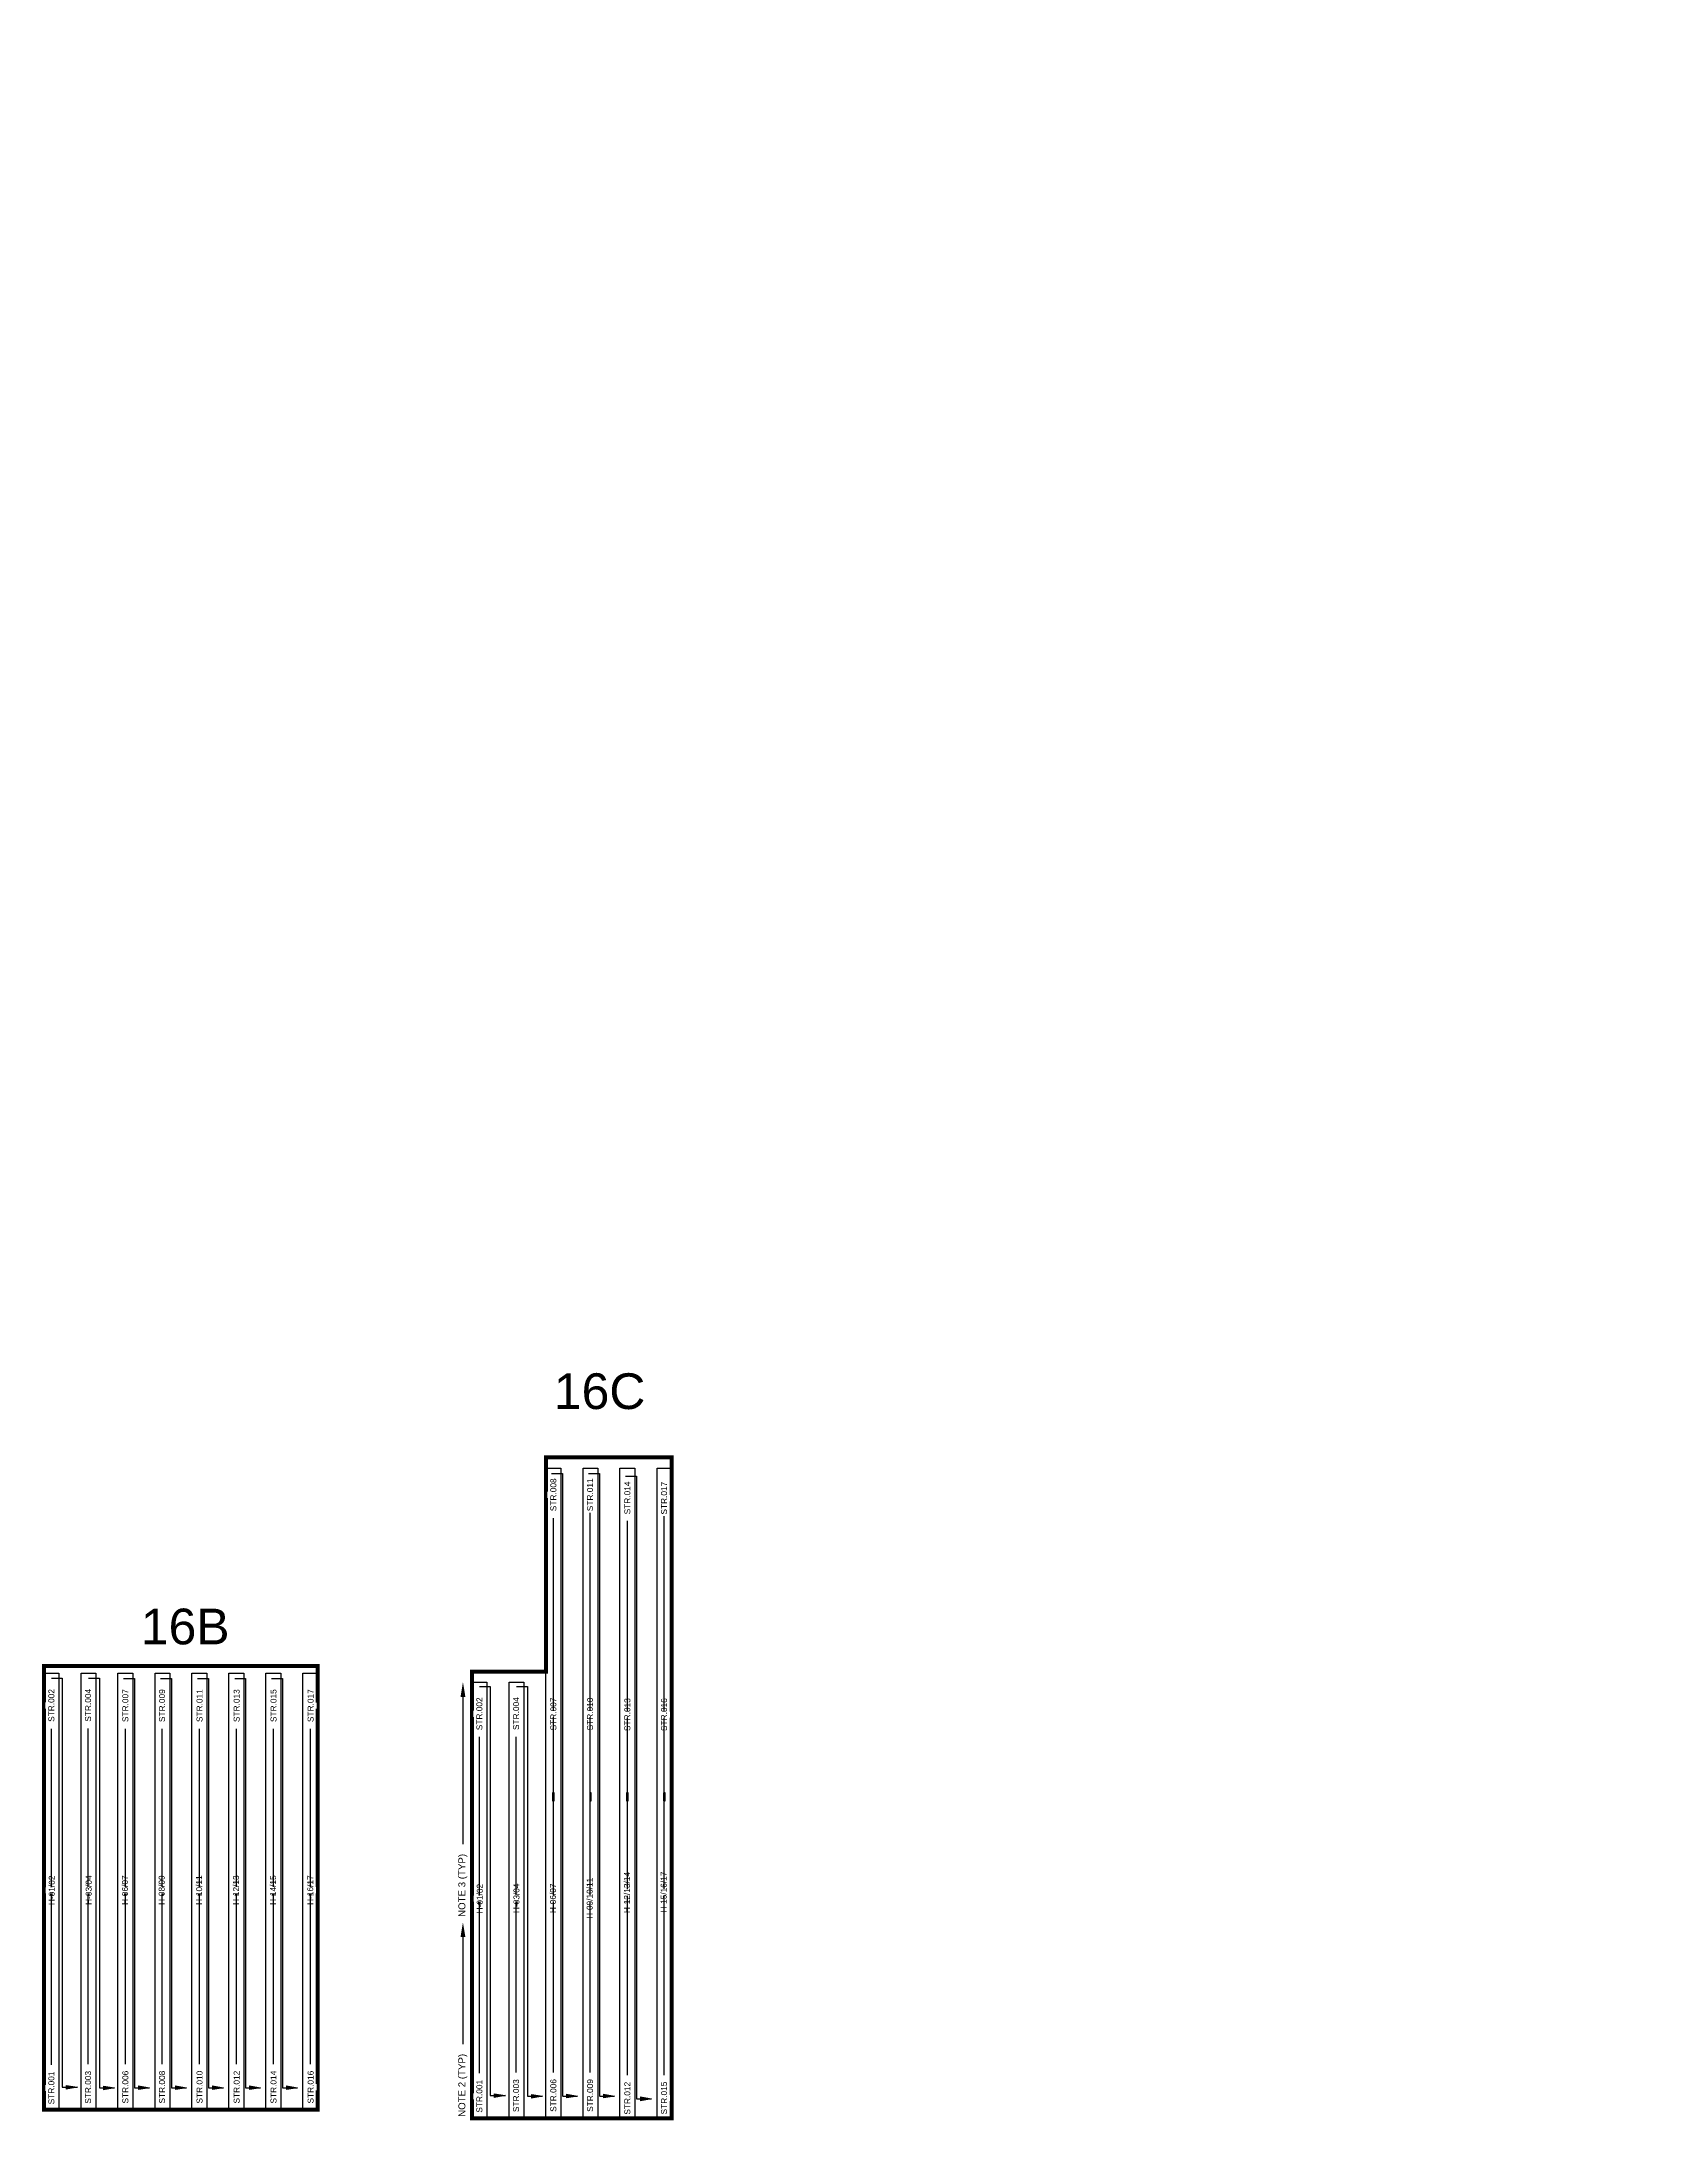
# Model space of a CAD drawing. Header units: feet. Extents: x -3 to 4075, y -14 to 63730.
# Drawn here: x 2394 to 3201, y 1887 to 2946 of the extents above; entities that cross this region are included whole.
import ezdxf
from ezdxf import colors
from ezdxf.entities.mleader import LeaderData, LeaderLine
from ezdxf.math import Vec2, Vec3

# ---------------------------------------------------------------- set-up
doc = ezdxf.new("R2010")
doc.units = ezdxf.units.FT
doc.header["$MEASUREMENT"] = 0
for name, color, linetype in [('E-TEXT', 7, 'Continuous'), ('G-ANNO-TEXT', 1, 'Continuous'), ('JINKO', 210, 'Continuous'), ('PV-LBD ARCHETYPES', 7, 'Continuous'), ('PVcase PV Modules (detailed)', 142, 'Continuous'), ('PVcase PV Modules (optimised)', 142, 'Continuous')]:
    doc.layers.add(name, color=color, linetype=linetype)
doc.styles.add('NEI-A', font='arial.ttf')

# ---------------------------------------------------------------- blocks, each defined once
blk = doc.blocks.new('1P58@52DEG F TR ID3 PVBlock')
at = {"layer": 'PVcase PV Modules (detailed)', "color": 0}
blk.add_polyline3d([(-4.10355, -111.909, 0), (-3.35745, -111.909, 0), (-3.35745, -107.909, 0), (-4.10355, -107.909, 0)], close=True, dxfattribs=at)
blk.add_polyline3d([(-3.543975, -110.095525, 0), (-3.543975, -109.722475, 0), (-3.7305, -109.909, 0), (-3.917025, -109.722475, 0), (-3.917025, -110.095525, 0)], dxfattribs=at)
at = {"layer": 'PVcase PV Modules (optimised)', "color": 0}
for points in [[(0, 0, 0), (0, -219.818, 0), (-7.461, -219.818, 0), (-7.461, 0, 0)], [(-4.10355, -111.909, 0), (-3.35745, -111.909, 0), (-3.35745, -107.909, 0), (-4.10355, -107.909, 0)]]:
    blk.add_polyline3d(points, close=True, dxfattribs=at)
blk.add_polyline3d([(-3.543975, -110.095525, 0), (-3.543975, -109.722475, 0), (-3.7305, -109.909, 0), (-3.917025, -109.722475, 0), (-3.917025, -110.095525, 0)], dxfattribs=at)
blk = doc.blocks.new('1P87@52DEG F TR ID3 PVBlock')
at = {"layer": 'PVcase PV Modules (detailed)', "color": 0}
blk.add_polyline3d([(-4.10355, -167.724, 0), (-3.35745, -167.724, 0), (-3.35745, -163.724, 0), (-4.10355, -163.724, 0)], close=True, dxfattribs=at)
blk.add_polyline3d([(-3.543975, -165.910525, 0), (-3.543975, -165.537475, 0), (-3.7305, -165.724, 0), (-3.917025, -165.537475, 0), (-3.917025, -165.910525, 0)], dxfattribs=at)
at = {"layer": 'PVcase PV Modules (optimised)', "color": 0}
for points in [[(0, 0, 0), (0, -327.727, 0), (-7.461, -327.727, 0), (-7.461, 0, 0)], [(-4.10355, -167.724, 0), (-3.35745, -167.724, 0), (-3.35745, -163.724, 0), (-4.10355, -163.724, 0)]]:
    blk.add_polyline3d(points, close=True, dxfattribs=at)
blk.add_polyline3d([(-3.543975, -165.910525, 0), (-3.543975, -165.537475, 0), (-3.7305, -165.724, 0), (-3.917025, -165.537475, 0), (-3.917025, -165.910525, 0)], dxfattribs=at)
blk = doc.blocks.new('_ClosedBlank')
at = {"color": 0, "linetype": 'ByBlock', "lineweight": -2}
for p, q in [((-1, 0.17), (0, 0)), ((-1, 0.17), (-1, -0.17)), ((0, 0), (-1, -0.17))]:
    blk.add_line(p, q, dxfattribs=at)
blk = doc.blocks.new('AR')
h = blk.add_hatch(color=256)
h.dxf.hatch_style = 1
h.paths.add_polyline_path([(0, 0.03), (0, -0.03), (0.18, 0)])
at = {"xscale": 0.1800047113158301, "yscale": 0.1800047113158301, "zscale": 0.1800047113158301}
blk.add_blockref('_ClosedBlank', (0.18, 0), dxfattribs=at)

msp = doc.modelspace()

# ---------------------------------------------------------------- linework, layer by layer
at = {"const_width": 2}
msp.add_lwpolyline([(2711.1, 2232.6), (2647.6, 2232.6), (2647.6, 2124.6), (2610.3, 2124.6), (2610.3, 1899.3), (2711.1, 1899.3)], close=True, dxfattribs=at)
at = {"const_width": 2, "elevation": 5.6}
msp.add_lwpolyline([(2394.6, 1903.7), (2532.6, 1903.7), (2532.6, 2127.4), (2394.6, 2127.4)], close=True, dxfattribs=at)
at = {"layer": 'E-TEXT'}
for p, q in [((2650.5, 2224.5), (2656, 2224.5)), ((2656, 2224.5), (2656, 1910.7)), ((2687.8, 2223.1), (2693.3, 2223.1)), ((2693.3, 2223.1), (2693.3, 1909.2)), ((2669.9, 1922.5), (2669.9, 2204.6)), ((2707.2, 1921.1), (2707.2, 2202.9)), ((2651.4, 1922.5), (2651.4, 2201.9)), ((2688.7, 1921.1), (2688.7, 2200.5)), ((2398.3, 2121.3, 5.6), (2403.8, 2121.3, 5.6)), ((2403.8, 2121.3, 5.6), (2403.8, 1915, 5.6)), ((2417, 2121.2, 5.6), (2422.5, 2121.2, 5.6)), ((2422.5, 2121.2, 5.6), (2422.5, 1914.7, 5.6)), ((2434.7, 2121.1, 5.6), (2440.2, 2121.1, 5.6)), ((2440.2, 2121.1, 5.6), (2440.2, 1914.8, 5.6)), ((2453.3, 2121.1, 5.6), (2458.8, 2121.1, 5.6)), ((2472, 2121.1, 5.6), (2477.5, 2121.1, 5.6)), ((2477.5, 2121.1, 5.6), (2477.5, 1914.8, 5.6)), ((2490.7, 2121.1, 5.6), (2496.1, 2121.1, 5.6)), ((2509.3, 2121.1, 5.6), (2514.8, 2121.1, 5.6)), ((2614.1, 2117.1), (2619.6, 2117.1)), ((2619.6, 2117.1), (2619.6, 1910.8)), ((2632.8, 2117.1), (2638.3, 2117.1)), ((2638.3, 2117.1), (2638.3, 1910.5)), ((2398.3, 1926.4, 5.6), (2398.3, 2095.8, 5.6)), ((2416.8, 1926.6, 5.6), (2416.8, 2095.9, 5.6)), ((2435.6, 1926.7, 5.6), (2435.6, 2095.8, 5.6)), ((2454.1, 1926.7, 5.6), (2454.1, 2095.8, 5.6)), ((2473, 1926.7, 5.6), (2473, 2095.8, 5.6)), ((2491.7, 1926.7, 5.6), (2491.7, 2095.8, 5.6)), ((2510.3, 1926.7, 5.6), (2510.3, 2095.8, 5.6)), ((2529, 1926.7, 5.6), (2529, 2095.8, 5.6)), ((2614.1, 1922.2), (2614.1, 2091.6)), ((2632.6, 1922.4), (2632.6, 2091.7)), ((2403.8, 1915, 5.6), (2411.4, 1915, 5.6)), ((2422.5, 1914.7, 5.6), (2430, 1914.7, 5.6)), ((2440.2, 1914.8, 5.6), (2447.8, 1914.8, 5.6)), ((2477.5, 1914.8, 5.6), (2485.1, 1914.8, 5.6)), ((2619.6, 1910.8), (2627.2, 1910.8)), ((2638.3, 1910.5), (2645.8, 1910.5)), ((2656, 1910.6), (2663.5, 1910.6)), ((2693.3, 1909.2), (2700.8, 1909.2))]:
    msp.add_line(p, q, dxfattribs=at)

# ---------------------------------------------------------------- block references
at = {"layer": 'E-TEXT', "xscale": 30.78777906583937, "yscale": 30.78777906583937, "zscale": 30.78777906583937}
for p in [(2405.8, 1915, 5.6), (2424.5, 1914.7, 5.6), (2442.2, 1914.8, 5.6), (2479.5, 1914.8, 5.6), (2621.6, 1910.8), (2640.3, 1910.5), (2658, 1910.6), (2695.3, 1909.2)]:
    msp.add_blockref('AR', p, dxfattribs=at)
at = {"layer": 'JINKO'}
for name, p in [('1P87@52DEG F TR ID3 PVBlock', (2655.1, 2227.1)), ('1P87@52DEG F TR ID3 PVBlock', (2673.8, 2227.1)), ('1P87@52DEG F TR ID3 PVBlock', (2692.4, 2227.1)), ('1P87@52DEG F TR ID3 PVBlock', (2711.1, 2227.1)), ('1P58@52DEG F TR ID3 PVBlock', (2402, 2123.7, 5.6)), ('1P58@52DEG F TR ID3 PVBlock', (2420.7, 2123.7, 5.6)), ('1P58@52DEG F TR ID3 PVBlock', (2439.3, 2123.7, 5.6)), ('1P58@52DEG F TR ID3 PVBlock', (2458, 2123.7, 5.6)), ('1P58@52DEG F TR ID3 PVBlock', (2476.6, 2123.7, 5.6)), ('1P58@52DEG F TR ID3 PVBlock', (2495.3, 2123.7, 5.6)), ('1P58@52DEG F TR ID3 PVBlock', (2513.9, 2123.7, 5.6)), ('1P58@52DEG F TR ID3 PVBlock', (2532.6, 2123.7, 5.6)), ('1P58@52DEG F TR ID3 PVBlock', (2617.8, 2119.2)), ('1P58@52DEG F TR ID3 PVBlock', (2636.5, 2119.2))]:
    msp.add_blockref(name, p, dxfattribs=at)

# ---------------------------------------------------------------- texts
at = {"layer": 'PV-LBD ARCHETYPES', "style": 'NEI-A'}
msp.add_text('16B', height=18, dxfattribs=at).set_placement((2443.4, 2138.3))
at = {"layer": 'PV-LBD ARCHETYPES', "insert": (2674.7, 2265.8), "char_height": 18, "width": 29.569, "attachment_point": 5, "style": 'NEI-A'}
msp.add_mtext(' 16C', dxfattribs=at)

# ---------------------------------------------------------------- leaders
at = {"layer": 'G-ANNO-TEXT'}
ml = msp.add_multileader_mtext('Standard', dxfattribs=at)
ml.set_content('NOTE 3 (TYP)', color=256, style='NEI-A')
ml.set_leader_properties()
ml.build(insert=Vec2(0, 0))
ml.multileader.update_dxf_attribs({"dogleg_length": 0.0625, "arrow_head_size": 7.5, "scale": 60})
ctx = ml.context
ctx.base_point, ctx.scale, ctx.char_height, ctx.arrow_head_size, ctx.landing_gap_size, ctx.plane_origin, ctx.plane_x_axis, ctx.plane_y_axis = Vec3(2605.8, 1995.5), 60, 3.5, 7.5, 5.4, Vec3(2683.9, 1926.3), Vec3(0, 1), Vec3(-1, 0)
notes = []
notes.append((ctx, [(1, (1, 1, 0), (2605.8, 2041.3), (0, -1), 3.75, [(0, [(2605.8, 2119.3)], 0, [])])]))
ctx.mtext.insert, ctx.mtext.text_direction, ctx.mtext.rotation, ctx.mtext.width, ctx.mtext.flow_direction = Vec3(2603.5, 2000.9), Vec3(0, 1), 1.570796, 1027, 5
ml = msp.add_multileader_mtext('Standard', dxfattribs=at)
ml.set_content('NOTE 3 (TYP)', color=256, style='NEI-A')
ml.set_leader_properties()
ml.build(insert=Vec2(0, 0))
ml.multileader.update_dxf_attribs({"dogleg_length": 0.0625, "arrow_head_size": 7.5, "scale": 60})
ctx = ml.context
ctx.base_point, ctx.scale, ctx.char_height, ctx.arrow_head_size, ctx.landing_gap_size, ctx.plane_origin, ctx.plane_x_axis, ctx.plane_y_axis = Vec3(3071, 575.4), 60, 3.5, 7.5, 5.4, Vec3(3149.1, 506.1), Vec3(0, 1), Vec3(-1, 0)
notes.append((ctx, [(1, (1, 1, 0), (3071, 621.1), (0, -1), 3.75, [(0, [(3071, 715.6)], 0, [])])]))
ctx.mtext.insert, ctx.mtext.text_direction, ctx.mtext.rotation, ctx.mtext.width, ctx.mtext.flow_direction = Vec3(3068.7, 580.8), Vec3(0, 1), 1.570796, 1027, 5
ml = msp.add_multileader_mtext('Standard', dxfattribs=at)
ml.set_content('NOTE 3 (TYP)', color=256, style='NEI-A')
ml.set_leader_properties()
ml.build(insert=Vec2(0, 0))
ml.multileader.update_dxf_attribs({"dogleg_length": 0.0625, "arrow_head_size": 7.5, "scale": 60})
ctx = ml.context
ctx.base_point, ctx.scale, ctx.char_height, ctx.arrow_head_size, ctx.landing_gap_size, ctx.plane_origin, ctx.plane_x_axis, ctx.plane_y_axis = Vec3(3199, 573.7), 60, 3.5, 7.5, 5.4, Vec3(3277.1, 504.5), Vec3(0, 1), Vec3(-1, 0)
notes.append((ctx, [(1, (1, 1, 0), (3199, 619.5), (0, -1), 3.75, [(0, [(3199, 713.9)], 0, [])])]))
ctx.mtext.insert, ctx.mtext.text_direction, ctx.mtext.rotation, ctx.mtext.width, ctx.mtext.flow_direction = Vec3(3196.7, 579.1), Vec3(0, 1), 1.570796, 1027, 5
ml = msp.add_multileader_mtext('Standard', dxfattribs=at)
ml.set_content('NOTE 3 (TYP)', color=256, style='NEI-A')
ml.set_leader_properties()
ml.build(insert=Vec2(0, 0))
ml.multileader.update_dxf_attribs({"dogleg_length": 0.0625, "arrow_head_size": 7.5, "scale": 60})
ctx = ml.context
ctx.base_point, ctx.scale, ctx.char_height, ctx.arrow_head_size, ctx.landing_gap_size, ctx.plane_origin, ctx.plane_x_axis, ctx.plane_y_axis = Vec3(3069.8, 200.5), 60, 3.5, 7.5, 5.4, Vec3(3147.9, 131.2), Vec3(0, 1), Vec3(-1, 0)
notes.append((ctx, [(1, (1, 1, 0), (3069.8, 246.3), (0, -1), 3.75, [(0, [(3069.8, 340.7)], 0, [])])]))
ctx.mtext.insert, ctx.mtext.text_direction, ctx.mtext.rotation, ctx.mtext.width, ctx.mtext.flow_direction = Vec3(3067.5, 205.9), Vec3(0, 1), 1.570796, 1027, 5
ml = msp.add_multileader_mtext('Standard', dxfattribs=at)
ml.set_content('NOTE 2 (TYP)', color=256, style='NEI-A')
ml.set_leader_properties()
ml.build(insert=Vec2(0, 0))
ml.multileader.update_dxf_attribs({"dogleg_length": 0.0625, "arrow_head_size": 7.5, "scale": 60})
ctx = ml.context
ctx.base_point, ctx.scale, ctx.char_height, ctx.arrow_head_size, ctx.landing_gap_size, ctx.plane_origin, ctx.plane_x_axis, ctx.plane_y_axis = Vec3(2605.8, 1894.7), 60, 3.5, 7.5, 5.4, Vec3(2683.9, 1825.4), Vec3(0, 1), Vec3(-1, 0)
notes.append((ctx, [(1, (1, 1, 0), (2605.8, 1940.5), (0, -1), 3.75, [(0, [(2605.8, 1998.2)], 0, [])])]))
ctx.mtext.insert, ctx.mtext.text_direction, ctx.mtext.rotation, ctx.mtext.width, ctx.mtext.flow_direction = Vec3(2603.5, 1900.1), Vec3(0, 1), 1.570796, 55.295, 5
ml = msp.add_multileader_mtext('Standard', dxfattribs=at)
ml.set_content('NOTE 2 (TYP)', color=256, style='NEI-A')
ml.set_leader_properties()
ml.build(insert=Vec2(0, 0))
ml.multileader.update_dxf_attribs({"dogleg_length": 0.0625, "arrow_head_size": 7.5, "scale": 60})
ctx = ml.context
ctx.base_point, ctx.scale, ctx.char_height, ctx.arrow_head_size, ctx.landing_gap_size, ctx.plane_origin, ctx.plane_x_axis, ctx.plane_y_axis = Vec3(3071, 427.1), 60, 3.5, 7.5, 5.4, Vec3(3149.1, 357.8), Vec3(0, 1), Vec3(-1, 0)
notes.append((ctx, [(1, (1, 1, 0), (3071, 472.9), (0, -1), 3.75, [(0, [(3071, 578)], 0, [])])]))
ctx.mtext.insert, ctx.mtext.text_direction, ctx.mtext.rotation, ctx.mtext.width, ctx.mtext.flow_direction = Vec3(3068.7, 432.5), Vec3(0, 1), 1.570796, 55.295, 5
ml = msp.add_multileader_mtext('Standard', dxfattribs=at)
ml.set_content('NOTE 2 (TYP)', color=256, style='NEI-A')
ml.set_leader_properties()
ml.build(insert=Vec2(0, 0))
ml.multileader.update_dxf_attribs({"dogleg_length": 0.0625, "arrow_head_size": 7.5, "scale": 60})
ctx = ml.context
ctx.base_point, ctx.scale, ctx.char_height, ctx.arrow_head_size, ctx.landing_gap_size, ctx.plane_origin, ctx.plane_x_axis, ctx.plane_y_axis = Vec3(3198.9, 425.5), 60, 3.5, 7.5, 5.4, Vec3(3277.1, 356.2), Vec3(0, 1), Vec3(-1, 0)
notes.append((ctx, [(1, (1, 1, 0), (3198.9, 471.2), (0, -1), 3.75, [(0, [(3198.9, 576.4)], 0, [])])]))
ctx.mtext.insert, ctx.mtext.text_direction, ctx.mtext.rotation, ctx.mtext.width, ctx.mtext.flow_direction = Vec3(3196.7, 430.9), Vec3(0, 1), 1.570796, 55.295, 5
ml = msp.add_multileader_mtext('Standard', dxfattribs=at)
ml.set_content('NOTE 2 (TYP)', color=256, style='NEI-A')
ml.set_leader_properties()
ml.build(insert=Vec2(0, 0))
ml.multileader.update_dxf_attribs({"dogleg_length": 0.0625, "arrow_head_size": 7.5, "scale": 60})
ctx = ml.context
ctx.base_point, ctx.scale, ctx.char_height, ctx.arrow_head_size, ctx.landing_gap_size, ctx.plane_origin, ctx.plane_x_axis, ctx.plane_y_axis = Vec3(3069.8, 52.2), 60, 3.5, 7.5, 5.4, Vec3(3147.9, -17), Vec3(0, 1), Vec3(-1, 0)
notes.append((ctx, [(1, (1, 1, 0), (3069.8, 98), (0, -1), 3.75, [(0, [(3069.8, 203.2)], 0, [])])]))
ctx.mtext.insert, ctx.mtext.text_direction, ctx.mtext.rotation, ctx.mtext.width, ctx.mtext.flow_direction = Vec3(3067.5, 57.6), Vec3(0, 1), 1.570796, 55.295, 5
for ctx, leaders in notes:
    for number, flags, end, landing, length, lines in leaders:
        leader = LeaderData()
        leader.index, (leader.has_last_leader_line, leader.has_dogleg_vector, leader.attachment_direction) = number, flags
        leader.last_leader_point, leader.dogleg_vector, leader.dogleg_length = Vec3(end), Vec3(landing), length
        for number, points, colour, breaks in lines:
            line = LeaderLine()
            line.index, line.vertices, line.color, line.breaks = number, Vec3.list(points), colors.encode_raw_color(colour), breaks
            leader.lines.append(line)
        ctx.leaders.append(leader)

# ---------------------------------------------------------------- next in the draw order: texts
at = {"layer": 'G-ANNO-TEXT', "char_height": 3, "attachment_point": 5, "rotation": 90, "style": 'NEI-A', "bg_fill": 3, "box_fill_scale": 1.5, "bg_fill_color": 256, "bg_fill_transparency": 0}
for s, width, insert in [('STR.008', 0.0963, (2651.4, 2213.7)), ('STR.011', 0.0963, (2669.9, 2213.7)), ('STR.014', 0.0823, (2688.7, 2212.1)), ('STR.017', 0.0963, (2707.2, 2212)), ('STR.002', 0.0963, (2398.3, 2107.5, 5.6)), ('STR.004', 0.0963, (2416.8, 2107.6, 5.6)), ('STR.007', 0.0963, (2435.6, 2107.4, 5.6)), ('STR.009', 0.0963, (2454.1, 2107.4, 5.6)), ('STR.011', 0.0963, (2473, 2107.4, 5.6)), ('STR.013', 0.0963, (2491.7, 2107.4, 5.6)), ('STR.015', 0.0963, (2510.3, 2107.4, 5.6)), ('STR.017', 0.0963, (2529, 2107.4, 5.6)), ('STR.002', 0.0963, (2614.1, 2103.3)), ('STR.004', 0.0963, (2632.6, 2103.4)), ('STR.007', 0.0963, (2651.4, 2103.2)), ('STR.010', 0.0963, (2669.9, 2103.2)), ('STR.013', 0.0963, (2688.7, 2102.9)), ('STR.016', 0.0963, (2707.2, 2102.9)), ('STR.001', 0.0823, (2398.3, 1914.7, 5.6)), ('STR.003', 0.0823, (2416.8, 1915, 5.6)), ('STR.006', 0.0823, (2435.6, 1915.1, 5.6)), ('STR.008', 0.0823, (2454.1, 1915.1, 5.6)), ('STR.012', 0.0823, (2491.7, 1915.1, 5.6)), ('STR.001', 0.0823, (2614.1, 1910.5)), ('STR.003', 0.0823, (2632.6, 1910.8)), ('STR.006', 0.0823, (2651.4, 1910.9)), ('STR.009', 0.0823, (2669.9, 1910.9)), ('STR.012', 0.0963, (2688.7, 1909.5)), ('STR.015', 0.0963, (2707.2, 1909.6))]:
    msp.add_mtext_dynamic_manual_height_columns(s, width=width, gutter_width=0.561, heights=[0], dxfattribs=dict(at, insert=insert))
at = {"layer": 'G-ANNO-TEXT', "char_height": 3, "width": 0.0823, "attachment_point": 5, "rotation": 90, "style": 'NEI-A', "bg_fill": 3, "box_fill_scale": 1.5, "bg_fill_color": 256, "bg_fill_transparency": 0}
for s, insert in [('H-12/13/14', (2688.5, 2013.2)), ('H-15/16/17', (2707, 2013.4)), ('H-01/02', (2398.5, 2014.3, 5.6)), ('H-03/04', (2417.1, 2014.4, 5.6)), ('H-06/07', (2435.4, 2014.4, 5.6)), ('H-08/09', (2453.9, 2014.4, 5.6)), ('H-10/11', (2472.8, 2014.4, 5.6)), ('H-12/13', (2491.4, 2014.4, 5.6)), ('H-14/15', (2510.1, 2014.4, 5.6)), ('H-16/17', (2528.8, 2014.4, 5.6)), ('H-01/02', (2614.3, 2010.1)), ('H-03/04', (2632.8, 2010.3)), ('H-06/07', (2651.2, 2010.3)), ('H-09/10/11', (2669.7, 2010.3))]:
    msp.add_mtext(s, dxfattribs=dict(at, insert=insert))

# ---------------------------------------------------------------- next in the draw order: linework, layer by layer
at = {"layer": 'E-TEXT'}
for p, q in [((2669.1, 2224.5), (2674.6, 2224.5)), ((2674.6, 2224.5), (2674.6, 1910.7)), ((2458.8, 2121.1, 5.6), (2458.8, 1914.8, 5.6)), ((2496.1, 2121.1, 5.6), (2496.1, 1914.8, 5.6)), ((2458.8, 1914.8, 5.6), (2466.4, 1914.8, 5.6)), ((2496.1, 1914.8, 5.6), (2503.7, 1914.8, 5.6)), ((2674.6, 1910.6), (2682.2, 1910.6))]:
    msp.add_line(p, q, dxfattribs=at)

# ---------------------------------------------------------------- next in the draw order: block references
at = {"layer": 'E-TEXT', "xscale": 30.78777906583937, "yscale": 30.78777906583937, "zscale": 30.78777906583937}
for p in [(2460.9, 1914.8, 5.6), (2498.2, 1914.8, 5.6), (2676.6, 1910.6)]:
    msp.add_blockref('AR', p, dxfattribs=at)

# ---------------------------------------------------------------- next in the draw order: leaders
at = {"layer": 'G-ANNO-TEXT'}
ml = msp.add_multileader_mtext('Standard', dxfattribs=at)
ml.set_content('NOTE 3 (TYP)', color=256, style='NEI-A')
ml.set_leader_properties()
ml.build(insert=Vec2(0, 0))
ml.multileader.update_dxf_attribs({"dogleg_length": 0.0625, "arrow_head_size": 7.5, "scale": 60})
ctx = ml.context
ctx.base_point, ctx.scale, ctx.char_height, ctx.arrow_head_size, ctx.landing_gap_size, ctx.plane_origin, ctx.plane_x_axis, ctx.plane_y_axis = Vec3(2632.1, 1686.2, 5.6), 60, 3.5, 7.5, 5.4, Vec3(2710.3, 1617, 5.6), Vec3(0, 1), Vec3(-1, 0)
notes = []
notes.append((ctx, [(1, (1, 1, 0), (2632.1, 1732, 5.6), (0, -1), 3.75, [(0, [(2632.1, 1825.4, 5.6)], 0, [])])]))
ctx.mtext.insert, ctx.mtext.text_direction, ctx.mtext.rotation, ctx.mtext.width, ctx.mtext.flow_direction = Vec3(2629.9, 1691.6, 5.6), Vec3(0, 1), 1.570796, 1027, 5
ml = msp.add_multileader_mtext('Standard', dxfattribs=at)
ml.set_content('NOTE 2 (TYP)', color=256, style='NEI-A')
ml.set_leader_properties()
ml.build(insert=Vec2(0, 0))
ml.multileader.update_dxf_attribs({"dogleg_length": 0.0625, "arrow_head_size": 7.5, "scale": 60})
ctx = ml.context
ctx.base_point, ctx.scale, ctx.char_height, ctx.arrow_head_size, ctx.landing_gap_size, ctx.plane_origin, ctx.plane_x_axis, ctx.plane_y_axis = Vec3(2632.1, 1493.4, 5.6), 60, 3.5, 7.5, 5.4, Vec3(2710.2, 1424.1, 5.6), Vec3(0, 1), Vec3(-1, 0)
notes.append((ctx, [(1, (1, 1, 0), (2632.1, 1539.2, 5.6), (0, -1), 3.75, [(0, [(2632.1, 1689.4, 5.6)], 0, [])])]))
ctx.mtext.insert, ctx.mtext.text_direction, ctx.mtext.rotation, ctx.mtext.width, ctx.mtext.flow_direction = Vec3(2629.8, 1498.8, 5.6), Vec3(0, 1), 1.570796, 55.295, 5
for ctx, leaders in notes:
    for number, flags, end, landing, length, lines in leaders:
        leader = LeaderData()
        leader.index, (leader.has_last_leader_line, leader.has_dogleg_vector, leader.attachment_direction) = number, flags
        leader.last_leader_point, leader.dogleg_vector, leader.dogleg_length = Vec3(end), Vec3(landing), length
        for number, points, colour, breaks in lines:
            line = LeaderLine()
            line.index, line.vertices, line.color, line.breaks = number, Vec3.list(points), colors.encode_raw_color(colour), breaks
            leader.lines.append(line)
        ctx.leaders.append(leader)

# ---------------------------------------------------------------- next in the draw order: texts
at = {"layer": 'G-ANNO-TEXT', "char_height": 3, "attachment_point": 5, "rotation": 90, "style": 'NEI-A', "bg_fill": 3, "box_fill_scale": 1.5, "bg_fill_color": 256, "bg_fill_transparency": 0}
for s, insert in [('STR.010', (2473, 1915.1, 5.6)), ('STR.014', (2510.3, 1915.1, 5.6))]:
    msp.add_mtext_dynamic_manual_height_columns(s, width=0.0823, gutter_width=0.561, heights=[0], dxfattribs=dict(at, insert=insert))

# ---------------------------------------------------------------- next in the draw order: linework, layer by layer
at = {"layer": 'E-TEXT'}
for p, q in [((2514.8, 2121.1, 5.6), (2514.8, 1914.8, 5.6)), ((2514.8, 1914.8, 5.6), (2522.4, 1914.8, 5.6))]:
    msp.add_line(p, q, dxfattribs=at)

# ---------------------------------------------------------------- next in the draw order: block references
at = {"layer": 'E-TEXT', "xscale": 30.78777906583937, "yscale": 30.78777906583937, "zscale": 30.78777906583937}
msp.add_blockref('AR', (2516.8, 1914.8, 5.6), dxfattribs=at)

# ---------------------------------------------------------------- next in the draw order: leaders
at = {"layer": 'G-ANNO-TEXT'}
ml = msp.add_multileader_mtext('Standard', dxfattribs=at)
ml.set_content('NOTE 3 (TYP)', color=256, style='NEI-A')
ml.set_leader_properties()
ml.build(insert=Vec2(0, 0))
ml.multileader.update_dxf_attribs({"dogleg_length": 0.0625, "arrow_head_size": 7.5, "scale": 60})
ctx = ml.context
ctx.base_point, ctx.scale, ctx.char_height, ctx.arrow_head_size, ctx.landing_gap_size, ctx.plane_origin, ctx.plane_x_axis, ctx.plane_y_axis = Vec3(2507.8, 1593.8, 5.6), 60, 3.5, 7.5, 5.4, Vec3(2586, 1524.5, 5.6), Vec3(0, 1), Vec3(-1, 0)
notes = []
notes.append((ctx, [(1, (1, 1, 0), (2507.8, 1639.5, 5.6), (0, -1), 3.75, [(0, [(2507.8, 1717.6, 5.6)], 0, [])])]))
ctx.mtext.insert, ctx.mtext.text_direction, ctx.mtext.rotation, ctx.mtext.width, ctx.mtext.flow_direction = Vec3(2505.6, 1599.2, 5.6), Vec3(0, 1), 1.570796, 1027, 5
ml = msp.add_multileader_mtext('Standard', dxfattribs=at)
ml.set_content('NOTE 2 (TYP)', color=256, style='NEI-A')
ml.set_leader_properties()
ml.build(insert=Vec2(0, 0))
ml.multileader.update_dxf_attribs({"dogleg_length": 0.0625, "arrow_head_size": 7.5, "scale": 60})
ctx = ml.context
ctx.base_point, ctx.scale, ctx.char_height, ctx.arrow_head_size, ctx.landing_gap_size, ctx.plane_origin, ctx.plane_x_axis, ctx.plane_y_axis = Vec3(2507.8, 1492.9, 5.6), 60, 3.5, 7.5, 5.4, Vec3(2585.9, 1423.6, 5.6), Vec3(0, 1), Vec3(-1, 0)
notes.append((ctx, [(1, (1, 1, 0), (2507.8, 1538.7, 5.6), (0, -1), 3.75, [(0, [(2507.8, 1596.4, 5.6)], 0, [])])]))
ctx.mtext.insert, ctx.mtext.text_direction, ctx.mtext.rotation, ctx.mtext.width, ctx.mtext.flow_direction = Vec3(2505.5, 1498.3, 5.6), Vec3(0, 1), 1.570796, 55.295, 5
for ctx, leaders in notes:
    for number, flags, end, landing, length, lines in leaders:
        leader = LeaderData()
        leader.index, (leader.has_last_leader_line, leader.has_dogleg_vector, leader.attachment_direction) = number, flags
        leader.last_leader_point, leader.dogleg_vector, leader.dogleg_length = Vec3(end), Vec3(landing), length
        for number, points, colour, breaks in lines:
            line = LeaderLine()
            line.index, line.vertices, line.color, line.breaks = number, Vec3.list(points), colors.encode_raw_color(colour), breaks
            leader.lines.append(line)
        ctx.leaders.append(leader)

# ---------------------------------------------------------------- next in the draw order: texts
at = {"layer": 'G-ANNO-TEXT', "insert": (2529, 1915.1, 5.6), "char_height": 3, "attachment_point": 5, "rotation": 90, "style": 'NEI-A', "bg_fill": 3, "box_fill_scale": 1.5, "bg_fill_color": 256, "bg_fill_transparency": 0}
msp.add_mtext_dynamic_manual_height_columns('STR.016', width=0.0823, gutter_width=0.561, heights=[0], dxfattribs=at)

doc.saveas('drawing.dxf')
